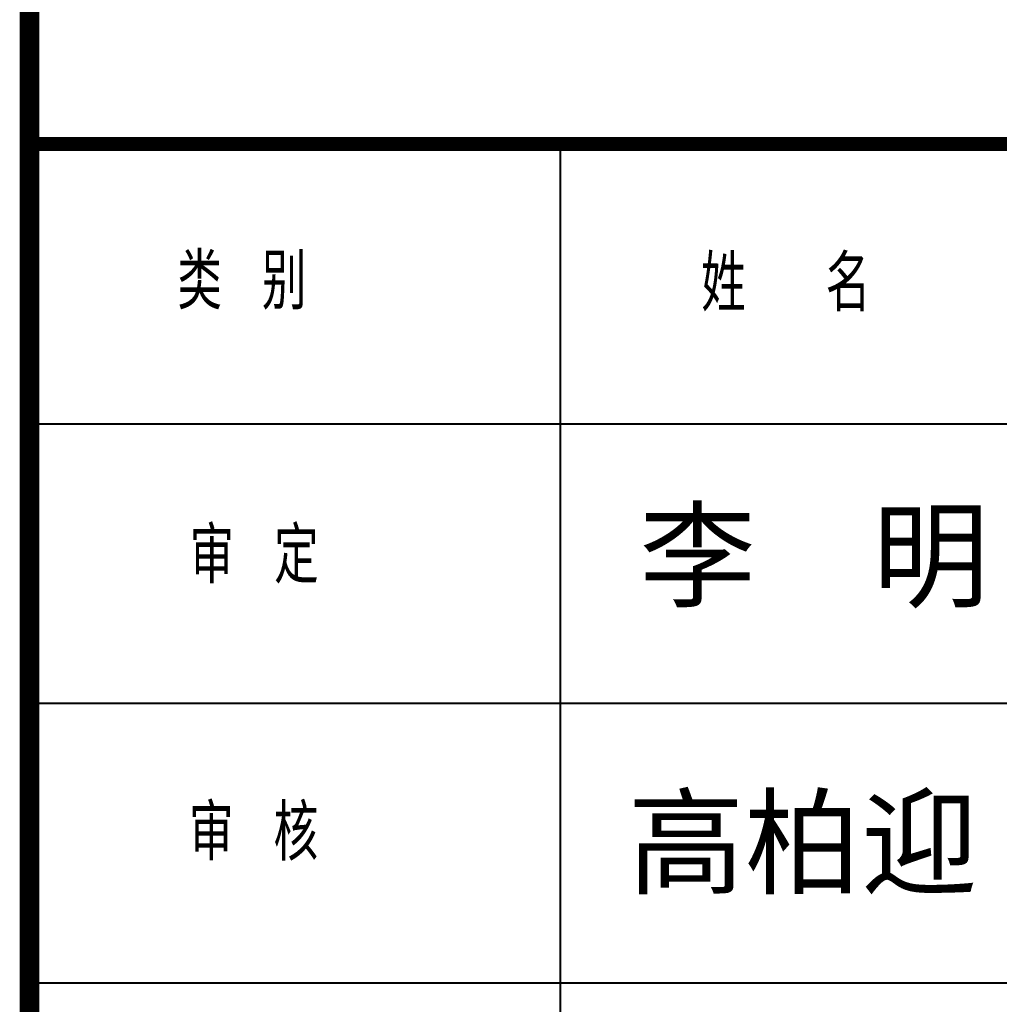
# Model space of a CAD drawing. Extents: x 1728470 to 1835391, y -157368 to 197905.
# Drawn here: x 1781540 to 1785044, y 130416 to 133938 of the extents above; entities that cross this region are included whole.
import ezdxf

# ---------------------------------------------------------------- set-up
doc = ezdxf.new("R2010")
doc.units = 0
doc.header["$LTSCALE"] = 1000
doc.header["$MEASUREMENT"] = 0
for name, color, linetype in [('PP-PM-TK', 7, 'CONTINUOUS'), ('PUB_TEXT', 7, 'CONTINUOUS'), ('PUB_TITLE', 4, 'CONTINUOUS'), ('签名', 255, 'CONTINUOUS')]:
    doc.layers.add(name, color=color, linetype=linetype)
doc.styles.add('-黑体', font='simhei.ttf', dxfattribs={"width": 0.8})
doc.styles.add('TQ', font='txt.shx', dxfattribs={"width": 0.8, "bigfont": 'hztxt.shx'})

msp = doc.modelspace()

# ---------------------------------------------------------------- linework, layer by layer
at = {"layer": 'PP-PM-TK', "color": 4, "const_width": 70}
msp.add_lwpolyline([(1781574.8, 150229), (1781574.8, 110229)], dxfattribs=at)
at = {"layer": 'PUB_TITLE', "color": 4}
for p, q in [((1783474.8, 126493), (1783474.8, 133493)), ((1781574.8, 132493), (1787074.8, 132493)), ((1781574.8, 131493), (1787074.8, 131493)), ((1781574.8, 130493), (1787074.8, 130493))]:
    msp.add_line(p, q, dxfattribs=at)
at = {"layer": 'PUB_TITLE', "color": 4, "const_width": 50}
msp.add_lwpolyline([(1781574.8, 133493), (1787074.8, 133493)], dxfattribs=at)

# ---------------------------------------------------------------- texts
at = {"layer": 'PUB_TEXT', "color": 2, "char_height": 200, "width": 1679.83, "attachment_point": 1, "style": 'TQ'}
for s, insert in [('类 别', (1782103.5, 133102)), ('姓  名', (1783977.8, 133094.6)), ('审 定', (1782147.2, 132121.7)), ('审 核', (1782145.3, 131130.5))]:
    msp.add_mtext(s, dxfattribs=dict(at, insert=insert))
at = {"layer": '签名', "linetype": 'CONTINUOUS', "style": '-黑体'}
for s, p in [('李  明', (1783756.7, 131868.5)), ('高柏迎', (1783715.4, 130842.7))]:
    msp.add_text(s, height=306, dxfattribs=at).set_placement(p)

doc.saveas('drawing.dxf')
